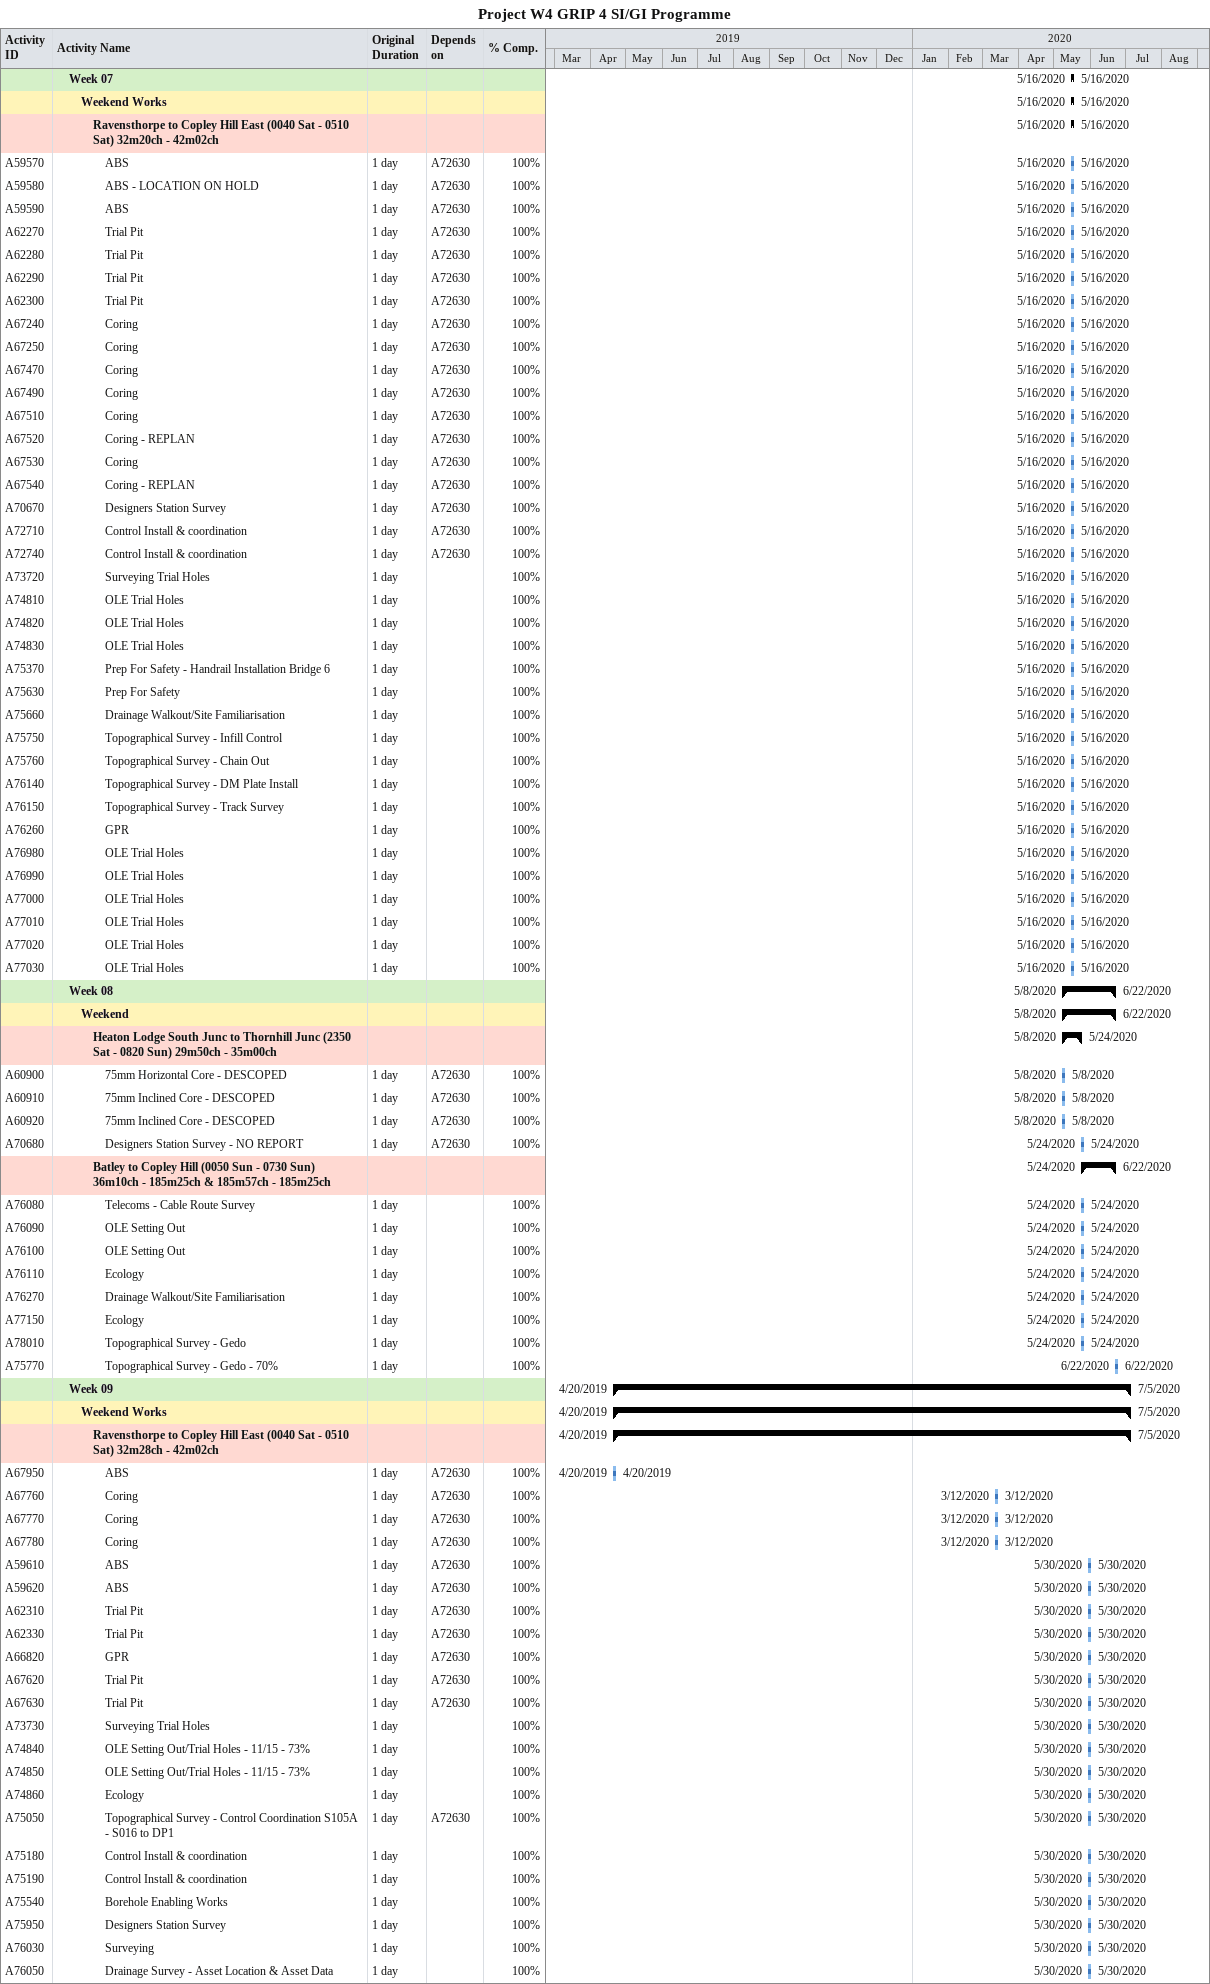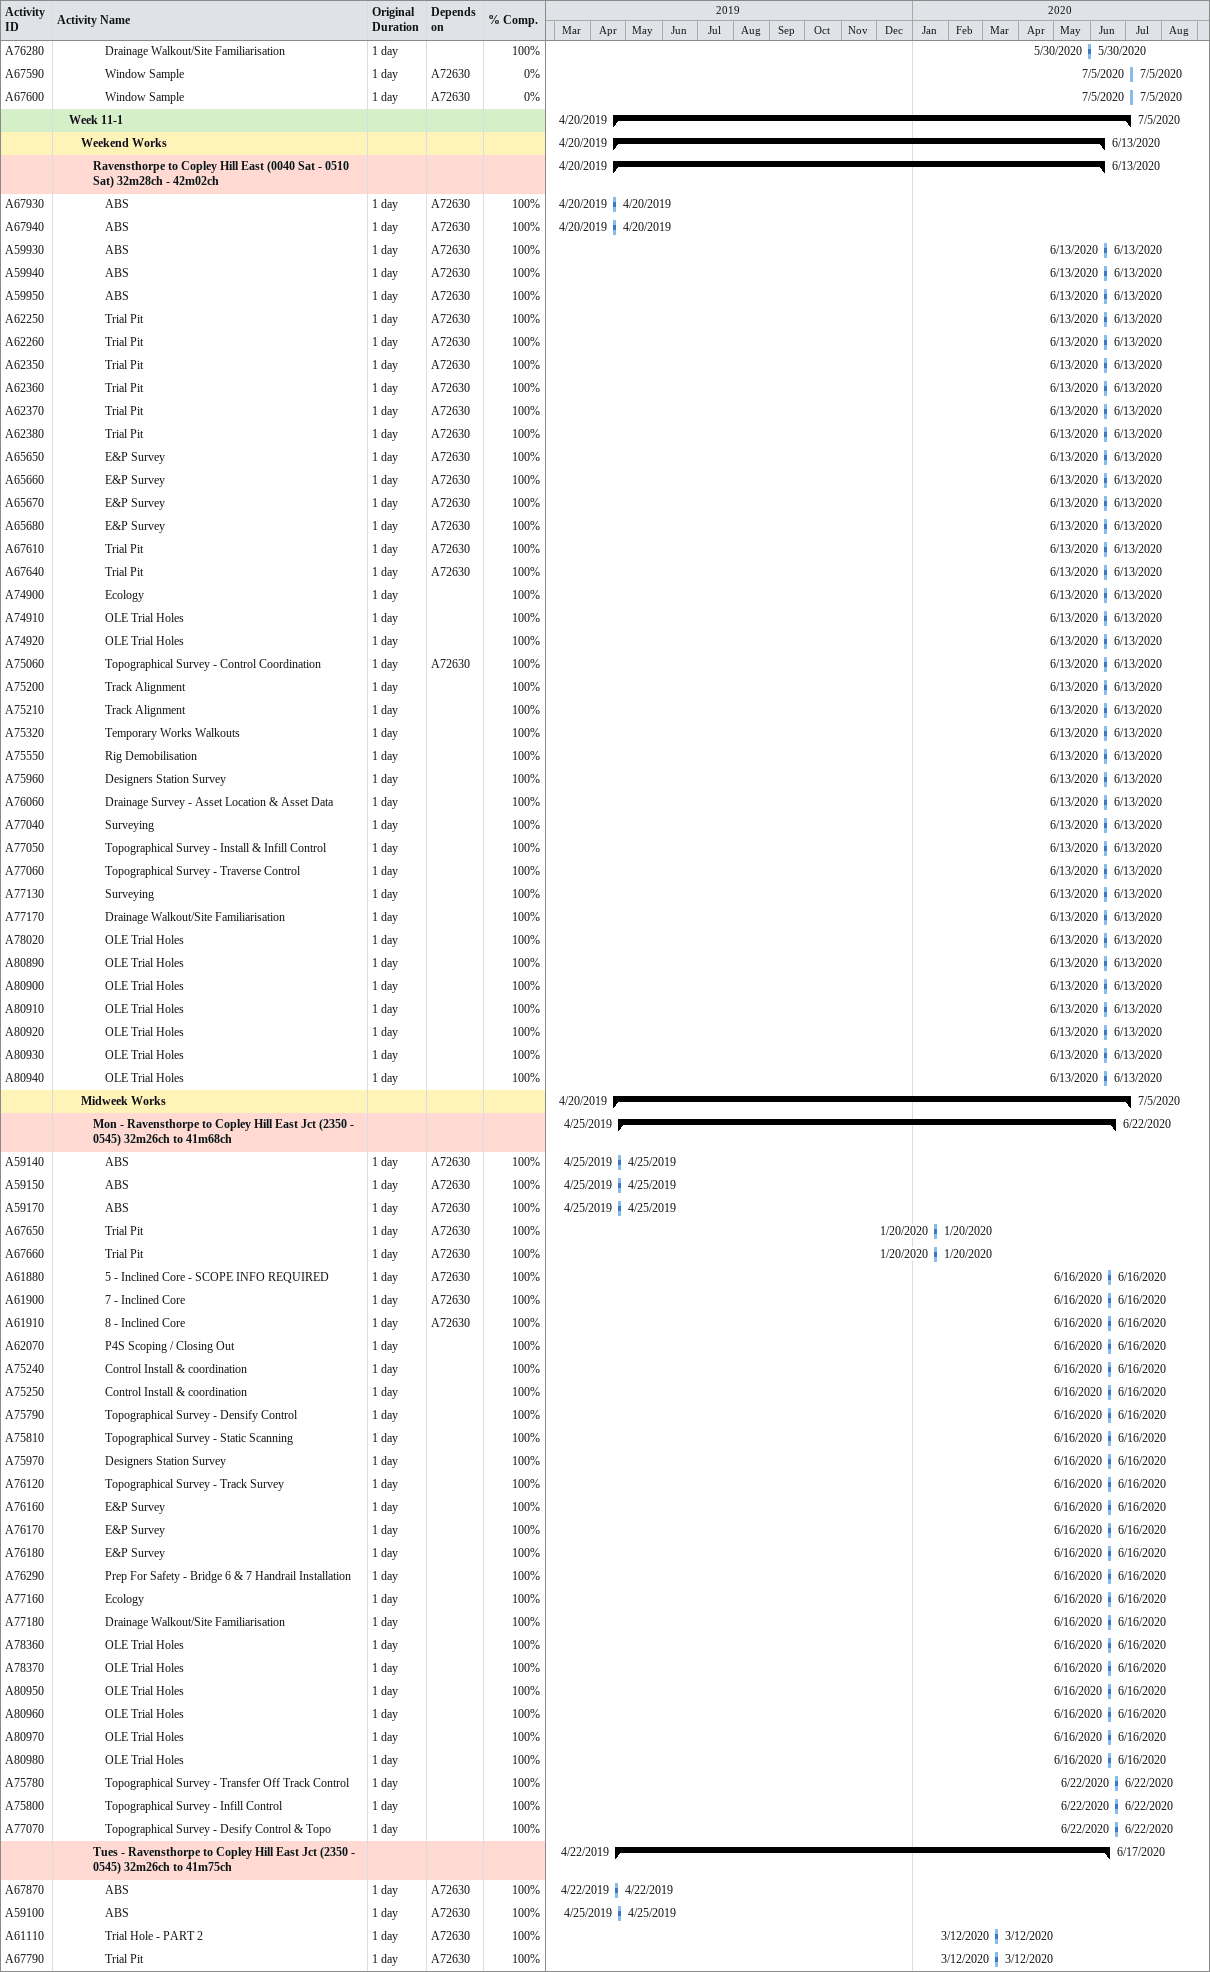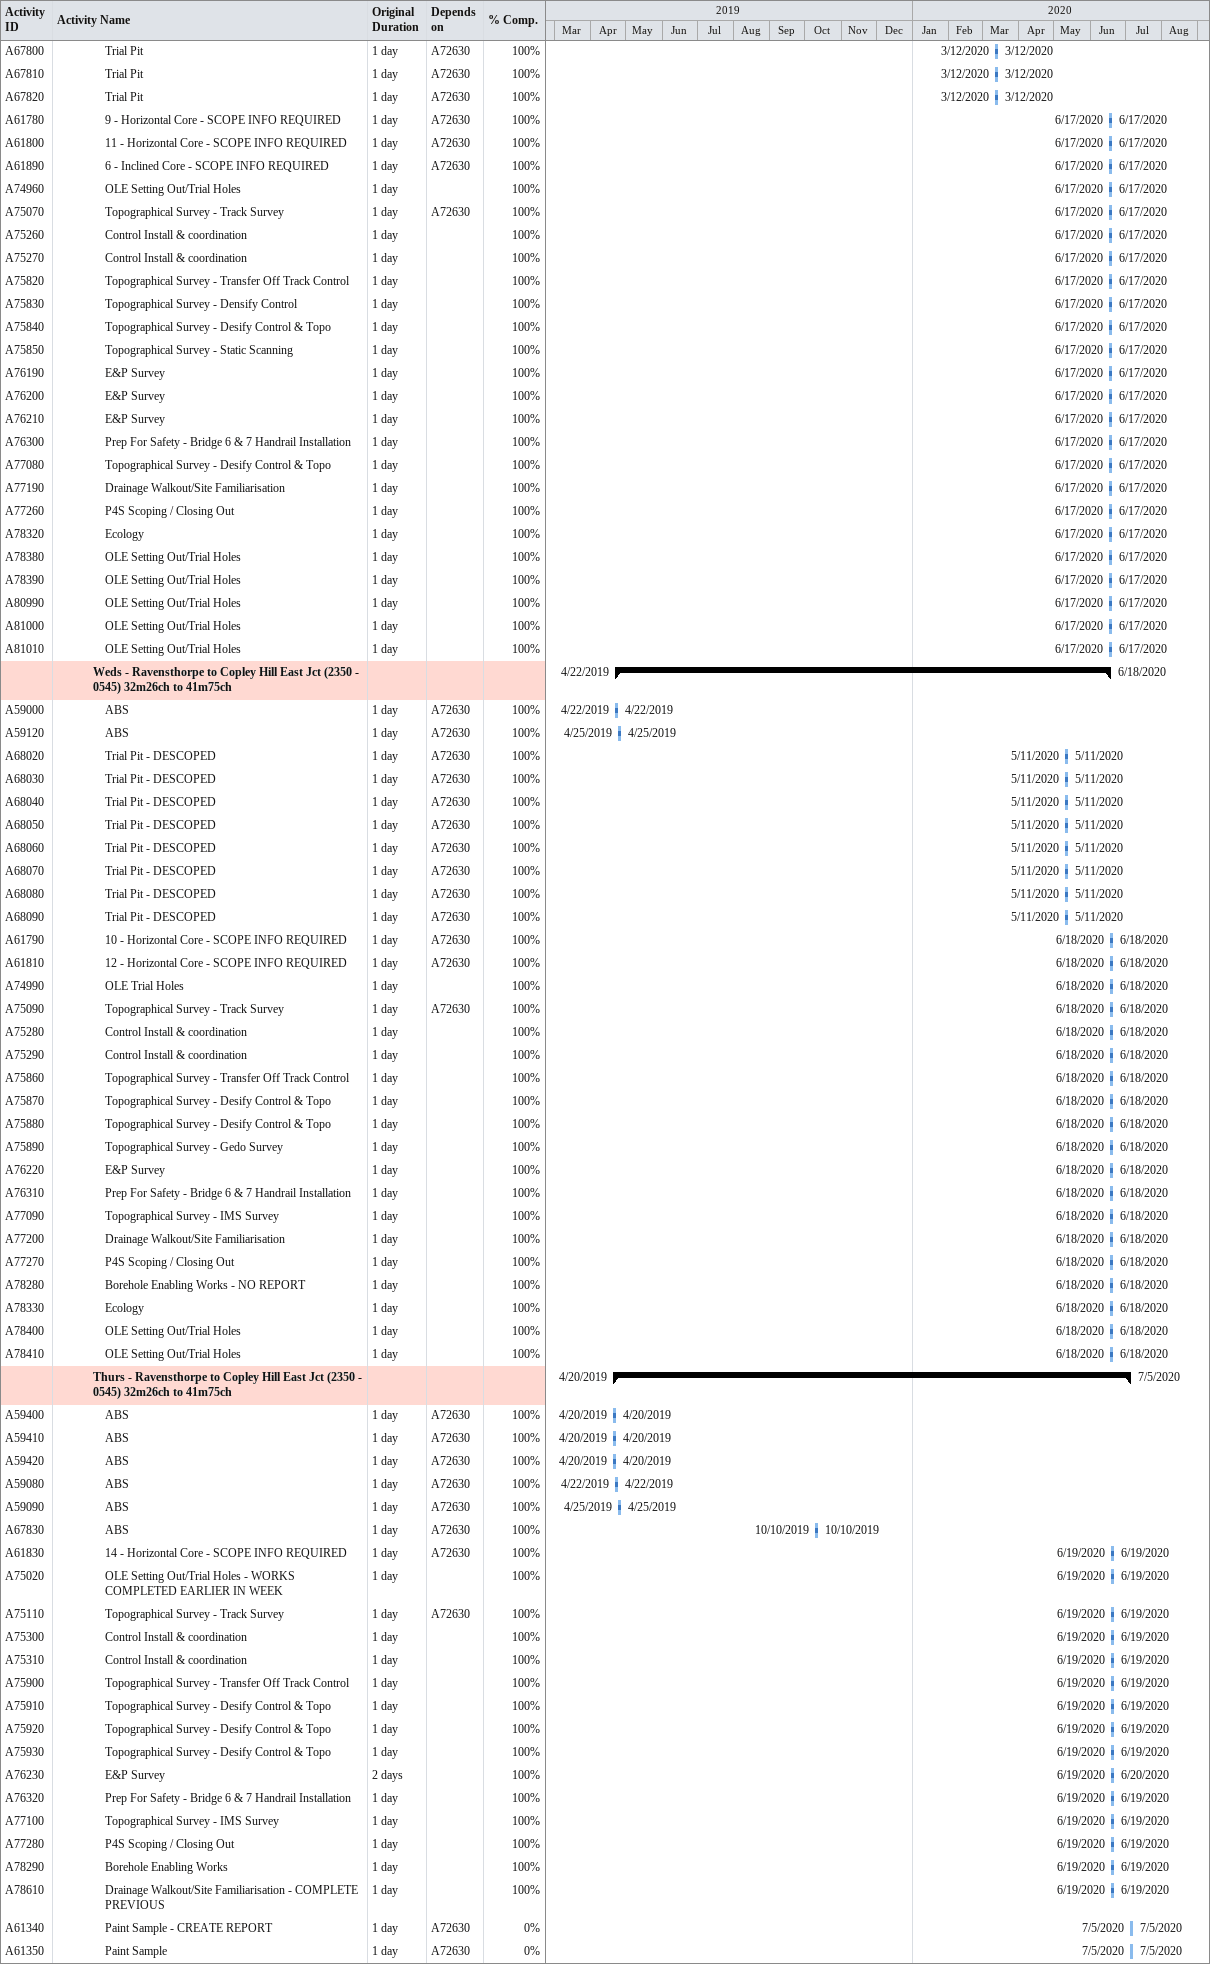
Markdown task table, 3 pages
Project W4 GRIP 4 SI/GI Programme

| ID | Level | Task | Original duration | Start | Finish | Predecessors | % complete |
|---|---|---|---|---|---|---|---|
|  | 2 | **Week 07** |  | 2020-05-16 | 2020-05-16 |  |  |
|  | 3 | **Weekend Works** |  | 2020-05-16 | 2020-05-16 |  |  |
|  | 4 | **Ravensthorpe to Copley Hill East (0040 Sat - 0510 Sat) 32m20ch - 42m02ch** |  | 2020-05-16 | 2020-05-16 |  |  |
| A59570 | 5 | ABS | 1d | 2020-05-16 | 2020-05-16 | A72630 | 100 |
| A59580 | 5 | ABS - LOCATION ON HOLD | 1d | 2020-05-16 | 2020-05-16 | A72630 | 100 |
| A59590 | 5 | ABS | 1d | 2020-05-16 | 2020-05-16 | A72630 | 100 |
| A62270 | 5 | Trial Pit | 1d | 2020-05-16 | 2020-05-16 | A72630 | 100 |
| A62280 | 5 | Trial Pit | 1d | 2020-05-16 | 2020-05-16 | A72630 | 100 |
| A62290 | 5 | Trial Pit | 1d | 2020-05-16 | 2020-05-16 | A72630 | 100 |
| A62300 | 5 | Trial Pit | 1d | 2020-05-16 | 2020-05-16 | A72630 | 100 |
| A67240 | 5 | Coring | 1d | 2020-05-16 | 2020-05-16 | A72630 | 100 |
| A67250 | 5 | Coring | 1d | 2020-05-16 | 2020-05-16 | A72630 | 100 |
| A67470 | 5 | Coring | 1d | 2020-05-16 | 2020-05-16 | A72630 | 100 |
| A67490 | 5 | Coring | 1d | 2020-05-16 | 2020-05-16 | A72630 | 100 |
| A67510 | 5 | Coring | 1d | 2020-05-16 | 2020-05-16 | A72630 | 100 |
| A67520 | 5 | Coring - REPLAN | 1d | 2020-05-16 | 2020-05-16 | A72630 | 100 |
| A67530 | 5 | Coring | 1d | 2020-05-16 | 2020-05-16 | A72630 | 100 |
| A67540 | 5 | Coring - REPLAN | 1d | 2020-05-16 | 2020-05-16 | A72630 | 100 |
| A70670 | 5 | Designers Station Survey | 1d | 2020-05-16 | 2020-05-16 | A72630 | 100 |
| A72710 | 5 | Control Install & coordination | 1d | 2020-05-16 | 2020-05-16 | A72630 | 100 |
| A72740 | 5 | Control Install & coordination | 1d | 2020-05-16 | 2020-05-16 | A72630 | 100 |
| A73720 | 5 | Surveying Trial Holes | 1d | 2020-05-16 | 2020-05-16 |  | 100 |
| A74810 | 5 | OLE Trial Holes | 1d | 2020-05-16 | 2020-05-16 |  | 100 |
| A74820 | 5 | OLE Trial Holes | 1d | 2020-05-16 | 2020-05-16 |  | 100 |
| A74830 | 5 | OLE Trial Holes | 1d | 2020-05-16 | 2020-05-16 |  | 100 |
| A75370 | 5 | Prep For Safety - Handrail Installation Bridge 6 | 1d | 2020-05-16 | 2020-05-16 |  | 100 |
| A75630 | 5 | Prep For Safety | 1d | 2020-05-16 | 2020-05-16 |  | 100 |
| A75660 | 5 | Drainage Walkout/Site Familiarisation | 1d | 2020-05-16 | 2020-05-16 |  | 100 |
| A75750 | 5 | Topographical Survey - Infill Control | 1d | 2020-05-16 | 2020-05-16 |  | 100 |
| A75760 | 5 | Topographical Survey - Chain Out | 1d | 2020-05-16 | 2020-05-16 |  | 100 |
| A76140 | 5 | Topographical Survey - DM Plate Install | 1d | 2020-05-16 | 2020-05-16 |  | 100 |
| A76150 | 5 | Topographical Survey - Track Survey | 1d | 2020-05-16 | 2020-05-16 |  | 100 |
| A76260 | 5 | GPR | 1d | 2020-05-16 | 2020-05-16 |  | 100 |
| A76980 | 5 | OLE Trial Holes | 1d | 2020-05-16 | 2020-05-16 |  | 100 |
| A76990 | 5 | OLE Trial Holes | 1d | 2020-05-16 | 2020-05-16 |  | 100 |
| A77000 | 5 | OLE Trial Holes | 1d | 2020-05-16 | 2020-05-16 |  | 100 |
| A77010 | 5 | OLE Trial Holes | 1d | 2020-05-16 | 2020-05-16 |  | 100 |
| A77020 | 5 | OLE Trial Holes | 1d | 2020-05-16 | 2020-05-16 |  | 100 |
| A77030 | 5 | OLE Trial Holes | 1d | 2020-05-16 | 2020-05-16 |  | 100 |
|  | 2 | **Week 08** |  | 2020-05-08 | 2020-06-22 |  |  |
|  | 3 | **Weekend** |  | 2020-05-08 | 2020-06-22 |  |  |
|  | 4 | **Heaton Lodge South Junc to Thornhill Junc (2350 Sat - 0820 Sun) 29m50ch - 35m00ch** |  | 2020-05-08 | 2020-05-24 |  |  |
| A60900 | 5 | 75mm Horizontal Core - DESCOPED | 1d | 2020-05-08 | 2020-05-08 | A72630 | 100 |
| A60910 | 5 | 75mm Inclined Core - DESCOPED | 1d | 2020-05-08 | 2020-05-08 | A72630 | 100 |
| A60920 | 5 | 75mm Inclined Core - DESCOPED | 1d | 2020-05-08 | 2020-05-08 | A72630 | 100 |
| A70680 | 5 | Designers Station Survey - NO REPORT | 1d | 2020-05-24 | 2020-05-24 | A72630 | 100 |
|  | 4 | **Batley to Copley Hill (0050 Sun - 0730 Sun) 36m10ch - 185m25ch & 185m57ch - 185m25ch** |  | 2020-05-24 | 2020-06-22 |  |  |
| A76080 | 5 | Telecoms - Cable Route Survey | 1d | 2020-05-24 | 2020-05-24 |  | 100 |
| A76090 | 5 | OLE Setting Out | 1d | 2020-05-24 | 2020-05-24 |  | 100 |
| A76100 | 5 | OLE Setting Out | 1d | 2020-05-24 | 2020-05-24 |  | 100 |
| A76110 | 5 | Ecology | 1d | 2020-05-24 | 2020-05-24 |  | 100 |
| A76270 | 5 | Drainage Walkout/Site Familiarisation | 1d | 2020-05-24 | 2020-05-24 |  | 100 |
| A77150 | 5 | Ecology | 1d | 2020-05-24 | 2020-05-24 |  | 100 |
| A78010 | 5 | Topographical Survey - Gedo | 1d | 2020-05-24 | 2020-05-24 |  | 100 |
| A75770 | 5 | Topographical Survey - Gedo - 70% | 1d | 2020-06-22 | 2020-06-22 |  | 100 |
|  | 2 | **Week 09** |  | 2019-04-20 | 2020-07-05 |  |  |
|  | 3 | **Weekend Works** |  | 2019-04-20 | 2020-07-05 |  |  |
|  | 4 | **Ravensthorpe to Copley Hill East (0040 Sat - 0510 Sat) 32m28ch - 42m02ch** |  | 2019-04-20 | 2020-07-05 |  |  |
| A67950 | 5 | ABS | 1d | 2019-04-20 | 2019-04-20 | A72630 | 100 |
| A67760 | 5 | Coring | 1d | 2020-03-12 | 2020-03-12 | A72630 | 100 |
| A67770 | 5 | Coring | 1d | 2020-03-12 | 2020-03-12 | A72630 | 100 |
| A67780 | 5 | Coring | 1d | 2020-03-12 | 2020-03-12 | A72630 | 100 |
| A59610 | 5 | ABS | 1d | 2020-05-30 | 2020-05-30 | A72630 | 100 |
| A59620 | 5 | ABS | 1d | 2020-05-30 | 2020-05-30 | A72630 | 100 |
| A62310 | 5 | Trial Pit | 1d | 2020-05-30 | 2020-05-30 | A72630 | 100 |
| A62330 | 5 | Trial Pit | 1d | 2020-05-30 | 2020-05-30 | A72630 | 100 |
| A66820 | 5 | GPR | 1d | 2020-05-30 | 2020-05-30 | A72630 | 100 |
| A67620 | 5 | Trial Pit | 1d | 2020-05-30 | 2020-05-30 | A72630 | 100 |
| A67630 | 5 | Trial Pit | 1d | 2020-05-30 | 2020-05-30 | A72630 | 100 |
| A73730 | 5 | Surveying Trial Holes | 1d | 2020-05-30 | 2020-05-30 |  | 100 |
| A74840 | 5 | OLE Setting Out/Trial Holes - 11/15 - 73% | 1d | 2020-05-30 | 2020-05-30 |  | 100 |
| A74850 | 5 | OLE Setting Out/Trial Holes - 11/15 - 73% | 1d | 2020-05-30 | 2020-05-30 |  | 100 |
| A74860 | 5 | Ecology | 1d | 2020-05-30 | 2020-05-30 |  | 100 |
| A75050 | 5 | Topographical Survey - Control Coordination S105A - S016 to DP1 | 1d | 2020-05-30 | 2020-05-30 | A72630 | 100 |
| A75180 | 5 | Control Install & coordination | 1d | 2020-05-30 | 2020-05-30 |  | 100 |
| A75190 | 5 | Control Install & coordination | 1d | 2020-05-30 | 2020-05-30 |  | 100 |
| A75540 | 5 | Borehole Enabling Works | 1d | 2020-05-30 | 2020-05-30 |  | 100 |
| A75950 | 5 | Designers Station Survey | 1d | 2020-05-30 | 2020-05-30 |  | 100 |
| A76030 | 5 | Surveying | 1d | 2020-05-30 | 2020-05-30 |  | 100 |
| A76050 | 5 | Drainage Survey - Asset Location & Asset Data | 1d | 2020-05-30 | 2020-05-30 |  | 100 |
| A76280 | 5 | Drainage Walkout/Site Familiarisation | 1d | 2020-05-30 | 2020-05-30 |  | 100 |
| A67590 | 5 | Window Sample | 1d | 2020-07-05 | 2020-07-05 | A72630 | 0 |
| A67600 | 5 | Window Sample | 1d | 2020-07-05 | 2020-07-05 | A72630 | 0 |
|  | 2 | **Week 11-1** |  | 2019-04-20 | 2020-07-05 |  |  |
|  | 3 | **Weekend Works** |  | 2019-04-20 | 2020-06-13 |  |  |
|  | 4 | **Ravensthorpe to Copley Hill East (0040 Sat - 0510 Sat) 32m28ch - 42m02ch** |  | 2019-04-20 | 2020-06-13 |  |  |
| A67930 | 5 | ABS | 1d | 2019-04-20 | 2019-04-20 | A72630 | 100 |
| A67940 | 5 | ABS | 1d | 2019-04-20 | 2019-04-20 | A72630 | 100 |
| A59930 | 5 | ABS | 1d | 2020-06-13 | 2020-06-13 | A72630 | 100 |
| A59940 | 5 | ABS | 1d | 2020-06-13 | 2020-06-13 | A72630 | 100 |
| A59950 | 5 | ABS | 1d | 2020-06-13 | 2020-06-13 | A72630 | 100 |
| A62250 | 5 | Trial Pit | 1d | 2020-06-13 | 2020-06-13 | A72630 | 100 |
| A62260 | 5 | Trial Pit | 1d | 2020-06-13 | 2020-06-13 | A72630 | 100 |
| A62350 | 5 | Trial Pit | 1d | 2020-06-13 | 2020-06-13 | A72630 | 100 |
| A62360 | 5 | Trial Pit | 1d | 2020-06-13 | 2020-06-13 | A72630 | 100 |
| A62370 | 5 | Trial Pit | 1d | 2020-06-13 | 2020-06-13 | A72630 | 100 |
| A62380 | 5 | Trial Pit | 1d | 2020-06-13 | 2020-06-13 | A72630 | 100 |
| A65650 | 5 | E&P Survey | 1d | 2020-06-13 | 2020-06-13 | A72630 | 100 |
| A65660 | 5 | E&P Survey | 1d | 2020-06-13 | 2020-06-13 | A72630 | 100 |
| A65670 | 5 | E&P Survey | 1d | 2020-06-13 | 2020-06-13 | A72630 | 100 |
| A65680 | 5 | E&P Survey | 1d | 2020-06-13 | 2020-06-13 | A72630 | 100 |
| A67610 | 5 | Trial Pit | 1d | 2020-06-13 | 2020-06-13 | A72630 | 100 |
| A67640 | 5 | Trial Pit | 1d | 2020-06-13 | 2020-06-13 | A72630 | 100 |
| A74900 | 5 | Ecology | 1d | 2020-06-13 | 2020-06-13 |  | 100 |
| A74910 | 5 | OLE Trial Holes | 1d | 2020-06-13 | 2020-06-13 |  | 100 |
| A74920 | 5 | OLE Trial Holes | 1d | 2020-06-13 | 2020-06-13 |  | 100 |
| A75060 | 5 | Topographical Survey - Control Coordination | 1d | 2020-06-13 | 2020-06-13 | A72630 | 100 |
| A75200 | 5 | Track Alignment | 1d | 2020-06-13 | 2020-06-13 |  | 100 |
| A75210 | 5 | Track Alignment | 1d | 2020-06-13 | 2020-06-13 |  | 100 |
| A75320 | 5 | Temporary Works Walkouts | 1d | 2020-06-13 | 2020-06-13 |  | 100 |
| A75550 | 5 | Rig Demobilisation | 1d | 2020-06-13 | 2020-06-13 |  | 100 |
| A75960 | 5 | Designers Station Survey | 1d | 2020-06-13 | 2020-06-13 |  | 100 |
| A76060 | 5 | Drainage Survey - Asset Location & Asset Data | 1d | 2020-06-13 | 2020-06-13 |  | 100 |
| A77040 | 5 | Surveying | 1d | 2020-06-13 | 2020-06-13 |  | 100 |
| A77050 | 5 | Topographical Survey - Install & Infill Control | 1d | 2020-06-13 | 2020-06-13 |  | 100 |
| A77060 | 5 | Topographical Survey - Traverse Control | 1d | 2020-06-13 | 2020-06-13 |  | 100 |
| A77130 | 5 | Surveying | 1d | 2020-06-13 | 2020-06-13 |  | 100 |
| A77170 | 5 | Drainage Walkout/Site Familiarisation | 1d | 2020-06-13 | 2020-06-13 |  | 100 |
| A78020 | 5 | OLE Trial Holes | 1d | 2020-06-13 | 2020-06-13 |  | 100 |
| A80890 | 5 | OLE Trial Holes | 1d | 2020-06-13 | 2020-06-13 |  | 100 |
| A80900 | 5 | OLE Trial Holes | 1d | 2020-06-13 | 2020-06-13 |  | 100 |
| A80910 | 5 | OLE Trial Holes | 1d | 2020-06-13 | 2020-06-13 |  | 100 |
| A80920 | 5 | OLE Trial Holes | 1d | 2020-06-13 | 2020-06-13 |  | 100 |
| A80930 | 5 | OLE Trial Holes | 1d | 2020-06-13 | 2020-06-13 |  | 100 |
| A80940 | 5 | OLE Trial Holes | 1d | 2020-06-13 | 2020-06-13 |  | 100 |
|  | 3 | **Midweek Works** |  | 2019-04-20 | 2020-07-05 |  |  |
|  | 4 | **Mon - Ravensthorpe to Copley Hill East Jct (2350 - 0545) 32m26ch to 41m68ch** |  | 2019-04-25 | 2020-06-22 |  |  |
| A59140 | 5 | ABS | 1d | 2019-04-25 | 2019-04-25 | A72630 | 100 |
| A59150 | 5 | ABS | 1d | 2019-04-25 | 2019-04-25 | A72630 | 100 |
| A59170 | 5 | ABS | 1d | 2019-04-25 | 2019-04-25 | A72630 | 100 |
| A67650 | 5 | Trial Pit | 1d | 2020-01-20 | 2020-01-20 | A72630 | 100 |
| A67660 | 5 | Trial Pit | 1d | 2020-01-20 | 2020-01-20 | A72630 | 100 |
| A61880 | 5 | 5 - Inclined Core - SCOPE INFO REQUIRED | 1d | 2020-06-16 | 2020-06-16 | A72630 | 100 |
| A61900 | 5 | 7 - Inclined Core | 1d | 2020-06-16 | 2020-06-16 | A72630 | 100 |
| A61910 | 5 | 8 - Inclined Core | 1d | 2020-06-16 | 2020-06-16 | A72630 | 100 |
| A62070 | 5 | P4S Scoping / Closing Out | 1d | 2020-06-16 | 2020-06-16 |  | 100 |
| A75240 | 5 | Control Install & coordination | 1d | 2020-06-16 | 2020-06-16 |  | 100 |
| A75250 | 5 | Control Install & coordination | 1d | 2020-06-16 | 2020-06-16 |  | 100 |
| A75790 | 5 | Topographical Survey - Densify Control | 1d | 2020-06-16 | 2020-06-16 |  | 100 |
| A75810 | 5 | Topographical Survey - Static Scanning | 1d | 2020-06-16 | 2020-06-16 |  | 100 |
| A75970 | 5 | Designers Station Survey | 1d | 2020-06-16 | 2020-06-16 |  | 100 |
| A76120 | 5 | Topographical Survey - Track Survey | 1d | 2020-06-16 | 2020-06-16 |  | 100 |
| A76160 | 5 | E&P Survey | 1d | 2020-06-16 | 2020-06-16 |  | 100 |
| A76170 | 5 | E&P Survey | 1d | 2020-06-16 | 2020-06-16 |  | 100 |
| A76180 | 5 | E&P Survey | 1d | 2020-06-16 | 2020-06-16 |  | 100 |
| A76290 | 5 | Prep For Safety - Bridge 6 & 7 Handrail Installation | 1d | 2020-06-16 | 2020-06-16 |  | 100 |
| A77160 | 5 | Ecology | 1d | 2020-06-16 | 2020-06-16 |  | 100 |
| A77180 | 5 | Drainage Walkout/Site Familiarisation | 1d | 2020-06-16 | 2020-06-16 |  | 100 |
| A78360 | 5 | OLE Trial Holes | 1d | 2020-06-16 | 2020-06-16 |  | 100 |
| A78370 | 5 | OLE Trial Holes | 1d | 2020-06-16 | 2020-06-16 |  | 100 |
| A80950 | 5 | OLE Trial Holes | 1d | 2020-06-16 | 2020-06-16 |  | 100 |
| A80960 | 5 | OLE Trial Holes | 1d | 2020-06-16 | 2020-06-16 |  | 100 |
| A80970 | 5 | OLE Trial Holes | 1d | 2020-06-16 | 2020-06-16 |  | 100 |
| A80980 | 5 | OLE Trial Holes | 1d | 2020-06-16 | 2020-06-16 |  | 100 |
| A75780 | 5 | Topographical Survey - Transfer Off Track Control | 1d | 2020-06-22 | 2020-06-22 |  | 100 |
| A75800 | 5 | Topographical Survey - Infill Control | 1d | 2020-06-22 | 2020-06-22 |  | 100 |
| A77070 | 5 | Topographical Survey - Desify Control & Topo | 1d | 2020-06-22 | 2020-06-22 |  | 100 |
|  | 4 | **Tues - Ravensthorpe to Copley Hill East Jct (2350 - 0545) 32m26ch to 41m75ch** |  | 2019-04-22 | 2020-06-17 |  |  |
| A67870 | 5 | ABS | 1d | 2019-04-22 | 2019-04-22 | A72630 | 100 |
| A59100 | 5 | ABS | 1d | 2019-04-25 | 2019-04-25 | A72630 | 100 |
| A61110 | 5 | Trial Hole - PART 2 | 1d | 2020-03-12 | 2020-03-12 | A72630 | 100 |
| A67790 | 5 | Trial Pit | 1d | 2020-03-12 | 2020-03-12 | A72630 | 100 |
| A67800 | 5 | Trial Pit | 1d | 2020-03-12 | 2020-03-12 | A72630 | 100 |
| A67810 | 5 | Trial Pit | 1d | 2020-03-12 | 2020-03-12 | A72630 | 100 |
| A67820 | 5 | Trial Pit | 1d | 2020-03-12 | 2020-03-12 | A72630 | 100 |
| A61780 | 5 | 9 - Horizontal Core - SCOPE INFO REQUIRED | 1d | 2020-06-17 | 2020-06-17 | A72630 | 100 |
| A61800 | 5 | 11 - Horizontal Core - SCOPE INFO REQUIRED | 1d | 2020-06-17 | 2020-06-17 | A72630 | 100 |
| A61890 | 5 | 6 - Inclined Core - SCOPE INFO REQUIRED | 1d | 2020-06-17 | 2020-06-17 | A72630 | 100 |
| A74960 | 5 | OLE Setting Out/Trial Holes | 1d | 2020-06-17 | 2020-06-17 |  | 100 |
| A75070 | 5 | Topographical Survey - Track Survey | 1d | 2020-06-17 | 2020-06-17 | A72630 | 100 |
| A75260 | 5 | Control Install & coordination | 1d | 2020-06-17 | 2020-06-17 |  | 100 |
| A75270 | 5 | Control Install & coordination | 1d | 2020-06-17 | 2020-06-17 |  | 100 |
| A75820 | 5 | Topographical Survey - Transfer Off Track Control | 1d | 2020-06-17 | 2020-06-17 |  | 100 |
| A75830 | 5 | Topographical Survey - Densify Control | 1d | 2020-06-17 | 2020-06-17 |  | 100 |
| A75840 | 5 | Topographical Survey - Desify Control & Topo | 1d | 2020-06-17 | 2020-06-17 |  | 100 |
| A75850 | 5 | Topographical Survey - Static Scanning | 1d | 2020-06-17 | 2020-06-17 |  | 100 |
| A76190 | 5 | E&P Survey | 1d | 2020-06-17 | 2020-06-17 |  | 100 |
| A76200 | 5 | E&P Survey | 1d | 2020-06-17 | 2020-06-17 |  | 100 |
| A76210 | 5 | E&P Survey | 1d | 2020-06-17 | 2020-06-17 |  | 100 |
| A76300 | 5 | Prep For Safety - Bridge 6 & 7 Handrail Installation | 1d | 2020-06-17 | 2020-06-17 |  | 100 |
| A77080 | 5 | Topographical Survey - Desify Control & Topo | 1d | 2020-06-17 | 2020-06-17 |  | 100 |
| A77190 | 5 | Drainage Walkout/Site Familiarisation | 1d | 2020-06-17 | 2020-06-17 |  | 100 |
| A77260 | 5 | P4S Scoping / Closing Out | 1d | 2020-06-17 | 2020-06-17 |  | 100 |
| A78320 | 5 | Ecology | 1d | 2020-06-17 | 2020-06-17 |  | 100 |
| A78380 | 5 | OLE Setting Out/Trial Holes | 1d | 2020-06-17 | 2020-06-17 |  | 100 |
| A78390 | 5 | OLE Setting Out/Trial Holes | 1d | 2020-06-17 | 2020-06-17 |  | 100 |
| A80990 | 5 | OLE Setting Out/Trial Holes | 1d | 2020-06-17 | 2020-06-17 |  | 100 |
| A81000 | 5 | OLE Setting Out/Trial Holes | 1d | 2020-06-17 | 2020-06-17 |  | 100 |
| A81010 | 5 | OLE Setting Out/Trial Holes | 1d | 2020-06-17 | 2020-06-17 |  | 100 |
|  | 4 | **Weds - Ravensthorpe to Copley Hill East Jct (2350 - 0545) 32m26ch to 41m75ch** |  | 2019-04-22 | 2020-06-18 |  |  |
| A59000 | 5 | ABS | 1d | 2019-04-22 | 2019-04-22 | A72630 | 100 |
| A59120 | 5 | ABS | 1d | 2019-04-25 | 2019-04-25 | A72630 | 100 |
| A68020 | 5 | Trial Pit - DESCOPED | 1d | 2020-05-11 | 2020-05-11 | A72630 | 100 |
| A68030 | 5 | Trial Pit - DESCOPED | 1d | 2020-05-11 | 2020-05-11 | A72630 | 100 |
| A68040 | 5 | Trial Pit - DESCOPED | 1d | 2020-05-11 | 2020-05-11 | A72630 | 100 |
| A68050 | 5 | Trial Pit - DESCOPED | 1d | 2020-05-11 | 2020-05-11 | A72630 | 100 |
| A68060 | 5 | Trial Pit - DESCOPED | 1d | 2020-05-11 | 2020-05-11 | A72630 | 100 |
| A68070 | 5 | Trial Pit - DESCOPED | 1d | 2020-05-11 | 2020-05-11 | A72630 | 100 |
| A68080 | 5 | Trial Pit - DESCOPED | 1d | 2020-05-11 | 2020-05-11 | A72630 | 100 |
| A68090 | 5 | Trial Pit - DESCOPED | 1d | 2020-05-11 | 2020-05-11 | A72630 | 100 |
| A61790 | 5 | 10 - Horizontal Core - SCOPE INFO REQUIRED | 1d | 2020-06-18 | 2020-06-18 | A72630 | 100 |
| A61810 | 5 | 12 - Horizontal Core - SCOPE INFO REQUIRED | 1d | 2020-06-18 | 2020-06-18 | A72630 | 100 |
| A74990 | 5 | OLE Trial Holes | 1d | 2020-06-18 | 2020-06-18 |  | 100 |
| A75090 | 5 | Topographical Survey - Track Survey | 1d | 2020-06-18 | 2020-06-18 | A72630 | 100 |
| A75280 | 5 | Control Install & coordination | 1d | 2020-06-18 | 2020-06-18 |  | 100 |
| A75290 | 5 | Control Install & coordination | 1d | 2020-06-18 | 2020-06-18 |  | 100 |
| A75860 | 5 | Topographical Survey - Transfer Off Track Control | 1d | 2020-06-18 | 2020-06-18 |  | 100 |
| A75870 | 5 | Topographical Survey - Desify Control & Topo | 1d | 2020-06-18 | 2020-06-18 |  | 100 |
| A75880 | 5 | Topographical Survey - Desify Control & Topo | 1d | 2020-06-18 | 2020-06-18 |  | 100 |
| A75890 | 5 | Topographical Survey - Gedo Survey | 1d | 2020-06-18 | 2020-06-18 |  | 100 |
| A76220 | 5 | E&P Survey | 1d | 2020-06-18 | 2020-06-18 |  | 100 |
| A76310 | 5 | Prep For Safety - Bridge 6 & 7 Handrail Installation | 1d | 2020-06-18 | 2020-06-18 |  | 100 |
| A77090 | 5 | Topographical Survey - IMS Survey | 1d | 2020-06-18 | 2020-06-18 |  | 100 |
| A77200 | 5 | Drainage Walkout/Site Familiarisation | 1d | 2020-06-18 | 2020-06-18 |  | 100 |
| A77270 | 5 | P4S Scoping / Closing Out | 1d | 2020-06-18 | 2020-06-18 |  | 100 |
| A78280 | 5 | Borehole Enabling Works - NO REPORT | 1d | 2020-06-18 | 2020-06-18 |  | 100 |
| A78330 | 5 | Ecology | 1d | 2020-06-18 | 2020-06-18 |  | 100 |
| A78400 | 5 | OLE Setting Out/Trial Holes | 1d | 2020-06-18 | 2020-06-18 |  | 100 |
| A78410 | 5 | OLE Setting Out/Trial Holes | 1d | 2020-06-18 | 2020-06-18 |  | 100 |
|  | 4 | **Thurs - Ravensthorpe to Copley Hill East Jct (2350 - 0545) 32m26ch to 41m75ch** |  | 2019-04-20 | 2020-07-05 |  |  |
| A59400 | 5 | ABS | 1d | 2019-04-20 | 2019-04-20 | A72630 | 100 |
| A59410 | 5 | ABS | 1d | 2019-04-20 | 2019-04-20 | A72630 | 100 |
| A59420 | 5 | ABS | 1d | 2019-04-20 | 2019-04-20 | A72630 | 100 |
| A59080 | 5 | ABS | 1d | 2019-04-22 | 2019-04-22 | A72630 | 100 |
| A59090 | 5 | ABS | 1d | 2019-04-25 | 2019-04-25 | A72630 | 100 |
| A67830 | 5 | ABS | 1d | 2019-10-10 | 2019-10-10 | A72630 | 100 |
| A61830 | 5 | 14 - Horizontal Core - SCOPE INFO REQUIRED | 1d | 2020-06-19 | 2020-06-19 | A72630 | 100 |
| A75020 | 5 | OLE Setting Out/Trial Holes - WORKS COMPLETED EARLIER IN WEEK | 1d | 2020-06-19 | 2020-06-19 |  | 100 |
| A75110 | 5 | Topographical Survey - Track Survey | 1d | 2020-06-19 | 2020-06-19 | A72630 | 100 |
| A75300 | 5 | Control Install & coordination | 1d | 2020-06-19 | 2020-06-19 |  | 100 |
| A75310 | 5 | Control Install & coordination | 1d | 2020-06-19 | 2020-06-19 |  | 100 |
| A75900 | 5 | Topographical Survey - Transfer Off Track Control | 1d | 2020-06-19 | 2020-06-19 |  | 100 |
| A75910 | 5 | Topographical Survey - Desify Control & Topo | 1d | 2020-06-19 | 2020-06-19 |  | 100 |
| A75920 | 5 | Topographical Survey - Desify Control & Topo | 1d | 2020-06-19 | 2020-06-19 |  | 100 |
| A75930 | 5 | Topographical Survey - Desify Control & Topo | 1d | 2020-06-19 | 2020-06-19 |  | 100 |
| A76230 | 5 | E&P Survey | 2d | 2020-06-19 | 2020-06-20 |  | 100 |
| A76320 | 5 | Prep For Safety - Bridge 6 & 7 Handrail Installation | 1d | 2020-06-19 | 2020-06-19 |  | 100 |
| A77100 | 5 | Topographical Survey - IMS Survey | 1d | 2020-06-19 | 2020-06-19 |  | 100 |
| A77280 | 5 | P4S Scoping / Closing Out | 1d | 2020-06-19 | 2020-06-19 |  | 100 |
| A78290 | 5 | Borehole Enabling Works | 1d | 2020-06-19 | 2020-06-19 |  | 100 |
| A78610 | 5 | Drainage Walkout/Site Familiarisation - COMPLETE PREVIOUS | 1d | 2020-06-19 | 2020-06-19 |  | 100 |
| A61340 | 5 | Paint Sample - CREATE REPORT | 1d | 2020-07-05 | 2020-07-05 | A72630 | 0 |
| A61350 | 5 | Paint Sample | 1d | 2020-07-05 | 2020-07-05 | A72630 | 0 |
